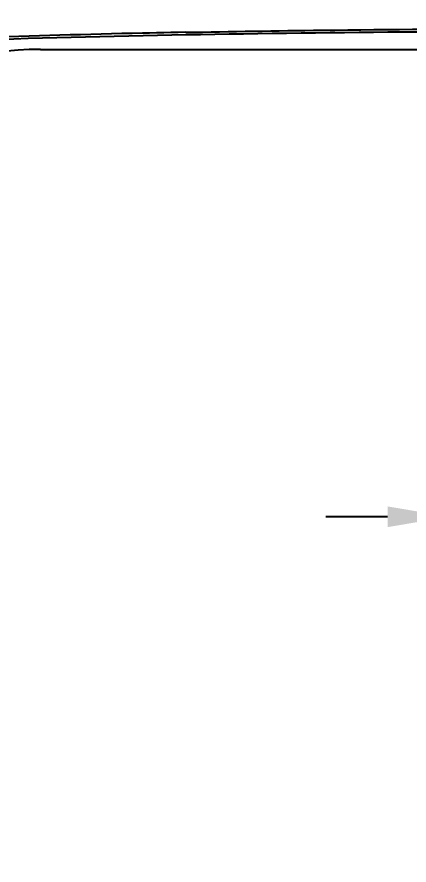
# Model space of a CAD drawing. Header units: millimetres. Extents: x 0 to 5940, y 0 to 4200.
# Drawn here: x 2386 to 2512.8, y 1520.8 to 1795 of the extents above; entities that cross this region are included whole.
import ezdxf

# ---------------------------------------------------------------- set-up
doc = ezdxf.new("R2010")
doc.units = ezdxf.units.MM
doc.header["$LTSCALE"] = 32.67
doc.header["$PDMODE"] = 3
doc.header["$PDSIZE"] = 8
doc.linetypes.add('PHANTOM', pattern=[0.8, 0.45, -0.05, 0.1, -0.05, 0.1, -0.05])
doc.layers.get('0').update_dxf_attribs({"linetype": 'CONTINUOUS'})
doc.layers.get('Defpoints').update_dxf_attribs({"linetype": 'CONTINUOUS'})
doc.layers.add('00_COMPONENTS', color=7, linetype='CONTINUOUS')
doc.layers.add('50_ALL_DETAILS', color=7, linetype='CONTINUOUS')
doc.styles.get("Standard").update_dxf_attribs({"font": 'simfang.ttf'})
doc.dimstyles.get("Standard").update_dxf_attribs({"dimtxt": 3, "dimasz": 3, "dimexe": 2.5, "dimexo": 0.5, "dimtad": 1, "dimdsep": 46, "dimtxsty": 'Standard', "dimblk": '_FILLED', "dimblk1": '_FILLED', "dimblk2": '_FILLED', "dimcen": 0.09, "dimclrt": 3, "dimazin": 2, "dimtol": 1, "dimtp": 0.01, "dimtm": 0.01, "dimtfac": 1, "dimtofl": 0, "dimtmove": 0, "dimatfit": 3, "dimldrblk": '_FILLED', "dimfxl": 1, "dimtolj": 1, "dimarcsym": 0})

# ---------------------------------------------------------------- blocks, each defined once
blk = doc.blocks.new('_FILLED')
at = {"color": 0, "linetype": 'ByBlock'}
blk.add_solid([(0, 0), (-1, 0.167), (-1, -0.167)], dxfattribs=at)
blk = doc.blocks.new('*D9')
at = {"color": 4, "lineweight": -2, "transparency": 16777216}
for p, q in [((2525.87, 1484.99), (2525.87, 1635.92)), ((2721.87, 1484.99), (2721.87, 1635.92)), ((2505.87, 1633.42), (2485.87, 1633.42)), ((2741.87, 1633.42), (2761.87, 1633.42))]:
    blk.add_line(p, q, dxfattribs=at)
at = {"layer": 'Defpoints', "color": 0, "transparency": 16777216}
for p in [(2525.87, 1633.42), (2525.87, 1484.49), (2721.87, 1484.49)]:
    blk.add_point(p, dxfattribs=at)
at = {"color": 4, "lineweight": -2, "transparency": 16777216, "xscale": 20, "yscale": 20, "zscale": 20}
blk.add_blockref('_FILLED', (2525.87, 1633.42), dxfattribs=at)
at = {"color": 4, "lineweight": -2, "transparency": 16777216, "xscale": 20, "yscale": 20, "zscale": 20, "rotation": 180}
blk.add_blockref('_FILLED', (2721.87, 1633.42), dxfattribs=at)
at = {"color": 3, "transparency": 16777216, "insert": (2623.87, 1633.42), "char_height": 20, "attachment_point": 5}
blk.add_mtext('\\A1;P.C.D196.0', dxfattribs=at)

msp = doc.modelspace()

# ---------------------------------------------------------------- linework, layer by layer
at = {"layer": '00_COMPONENTS', "color": 4}
msp.add_line((2440.45946, 1790.02283), (2426.53316, 1789.73974), dxfattribs=at)
at = {"layer": '00_COMPONENTS', "color": 7}
msp.add_line((2393.5457, 1784.49438), (2854.19251, 1784.49438), dxfattribs=at)
at = {"layer": '00_COMPONENTS', "color": 4}
msp.add_lwpolyline([(2440.45946, 1790.02281), (2438.12561, 1789.97791), (2435.79688, 1789.93212), (2433.47326, 1789.88544), (2431.15477, 1789.83786), (2428.8414, 1789.78937), (2426.53315, 1789.73997)], dxfattribs=at)
at = {"layer": '00_COMPONENTS', "color": 7}
msp.add_arc((2393.5457, 1684.49438), 100, 90, 154.8156635, dxfattribs=at)
at = {"layer": '00_COMPONENTS', "color": 4}
for points, knots in [([(2618.39481, 1790.70733), (2568.44241, 1790.46487), (2468.96749, 1790.11287), (2369.48588, 1787.75299), (2320.02318, 1785.22898)], [0, 0, 0, 0, 0.502140812, 1, 1, 1, 1]), ([(2440.45946, 1790.02279), (2455.19492, 1790.30308), (2514.5021, 1791.19548), (2573.81607, 1791.42569), (2618.39062, 1791.65617)], [0, 0, 0, 0, 0.248479393, 1, 1, 1, 1])]:
    msp.add_open_spline(points, degree=3, knots=knots, dxfattribs=at)
msp.add_open_spline([(2426.53315, 1789.7402), (2391.0026, 1788.96997), (2355.47328, 1787.83426), (2319.98281, 1785.97967)], degree=3, dxfattribs=at)
at = {"layer": '50_ALL_DETAILS', "color": 6, "linetype": 'PHANTOM'}
msp.add_circle((2623.8691, 1484.49438), 497.55869, dxfattribs=at)

# ---------------------------------------------------------------- dimensions: what is measured, and where the dimension line sits
dim = msp.add_linear_dim(base=(2525.8691, 1633.4247), p1=(2721.8691, 1484.49438), p2=(2525.8691, 1484.49438), text='P.C.D<>', dimstyle='Standard', override={"dimtxt": 20, "dimasz": 20, "dimtad": 0, "dimtih": 1, "dimtoh": 1, "dimdec": 1, "dimzin": 0, "dimcen": 5.346, "dimclrd": 4, "dimclre": 4, "dimadec": 0, "dimazin": 0, "dimtol": 0, "dimtdec": 1, "dimtzin": 0})
dim.commit()
dim.dimension.update_dxf_attribs({"geometry": '*D9', "text_midpoint": (2623.8691, 1633.4247)})

doc.saveas('drawing.dxf')
